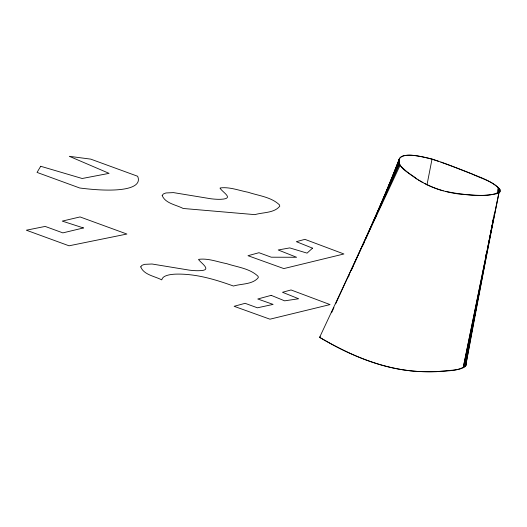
<?xml version="1.0" encoding="UTF-8"?>
<svg xmlns="http://www.w3.org/2000/svg" width="527" height="527" viewBox="0 0 527 527"><rect width="100%" height="100%" fill="white"/><g stroke="black" fill="none" stroke-linecap="round" stroke-linejoin="round"><path stroke-width="0.79" d="M438.675 161.4L432.028 159.075A50.546 11.199 15.3 0 0 429.156 158.35L422.074 156.782A28.26 6.265 15.3 0 0 409.65 155.195C405.876 155.201 399.901 155.34 398.972 160.017C398.748 169.622 411.053 173.567 416.982 179.081M477.495 301.022L465.684 365.797C457.469 371.687 446.026 370.606 436.316 371.706A149.767 33.181 15.3 0 1 424.953 371.7C387.319 371.14 351.542 356.338 319.625 337.339L400.039 165.399C394.124 153.001 412.252 154.734 418.945 156.209C437.384 159.286 454.432 167.487 471.869 173.864C481.474 178.811 493.819 181.314 500.65 190.221L500.492 191.624C488.397 197.888 471.698 194.582 458.45 193.962C446.679 192.342 435.078 188.989 424.551 183.422M477.791 299.402L479.563 289.685M480.301 285.641L480.598 284.02M485.472 257.301L486.065 254.06M497.139 193.323L498.173 187.665C489.319 179.569 477.179 176.433 466.415 171.677A252.433 55.928 15.3 0 0 440.855 162.171M481.105 281.925L464.742 366.812L499.412 190.155L463.22 367.681L499.332 191.242L499.28 189.568L498.173 187.665M493.7 217.223L465.684 365.797L465.947 364.625L465.42 363.281M494.003 215.609L494.313 213.988M481.421 280.311L482.198 276.267M482.976 272.228L483.76 268.184M484.069 266.57L484.847 262.525M486.092 256.056L486.408 254.442M488.121 245.549L492.172 224.528M492.488 222.914L493.575 217.256M426.982 184.885L432.028 159.075M466.006 364.71L465.631 366.219C459.992 370.646 452.034 369.862 445.289 370.942C435.697 371.759 426.053 372.016 416.442 371.364C381.811 368.959 349.197 354.796 319.625 337.339L320.218 336.648M389.361 184.99L399.308 158.858M383.149 199.555L384.064 197.263M384.67 195.741L399.005 159.839M385.757 193.666L398.906 160.873L375.178 217.842M499.332 191.242L499.122 191.742A53.714 11.897 15.3 0 1 496.526 193.771C479.735 197.441 462.001 194.516 445.322 191.36M381.489 203.653L398.985 161.954L365.672 239.054M363.057 245.101L364.038 242.835M375.191 218.132L376.179 215.872M378.149 211.347L399.209 163.074L354.098 264.231M348.419 276.971L349.091 275.476M351.43 270.232L353.433 265.733M331.549 312.801L333.94 307.57M335.653 303.842L399.565 164.22M443.26 190.833C426.936 186.354 411.962 177.382 400.039 165.399M422.924 182.559L418.379 179.944M140.742 266.866C143.739 274.85 154.78 276.201 161.723 279.863C162.421 276.682 166.058 275.588 168.831 274.936A66.053 14.631 15.3 0 1 175.05 274.159C195.135 273.427 214.746 279.29 233.448 286.029C241.504 283.592 252.644 284.639 258.302 277.617L258.111 276.372C249.897 268.368 237.282 267.189 226.755 263.665C217.585 261.945 208.073 258.052 198.719 259.356L198.593 259.62C202.045 263.948 212.447 270.456 199.542 270.674A36.356 8.057 15.3 0 1 195.095 270.654A35.217 7.8 15.3 0 1 189.206 270.12L152.026 264.007L144.51 264.35L141.908 265.364L140.742 266.866M162.184 195.471C165.188 203.455 176.222 204.805 183.165 208.468L254.897 214.641C262.953 212.197 274.086 213.244 279.751 206.228L279.554 204.983C271.346 196.979 258.724 195.8 248.197 192.269C239.027 190.55 229.522 186.663 220.167 187.961L220.042 188.225C223.158 192.842 234.489 198.62 220.991 199.285A36.356 8.057 15.3 0 1 216.544 199.259A35.217 7.8 15.3 0 1 210.655 198.732L173.475 192.612L165.952 192.961L163.357 193.969L162.184 195.471M499.029 188.962L498.272 192.994L499.029 188.962M40.711 166.275L37.048 172.415L79.735 188.001A117.383 26.007 15.3 0 0 137.6 176.242L90.749 159.134L69.327 156.315L109.082 173.357L82.172 178.501L40.711 166.275M312.524 248.158L307.063 253.125L289.751 247.901L278.203 249.982L296.602 257.275L271.273 257.202L258.981 252.71L247.993 255.7L283.822 268.586L343.907 253.981L304.902 239.35L296.358 241.676L312.524 248.158M271.201 295.351L257.775 299L273.111 304.402L257.407 307.808L245.108 303.315L234.126 306.306L269.949 319.191L330.04 304.586L291.036 289.955L282.492 292.281L298.651 298.763L284.633 300.838L271.201 295.351M83.444 227.947L62.871 232.881L45.17 226.419L26.35 230.207L69.037 245.799L126.902 234.041L80.051 216.933L62.265 221.103L83.444 227.947"/></g></svg>
